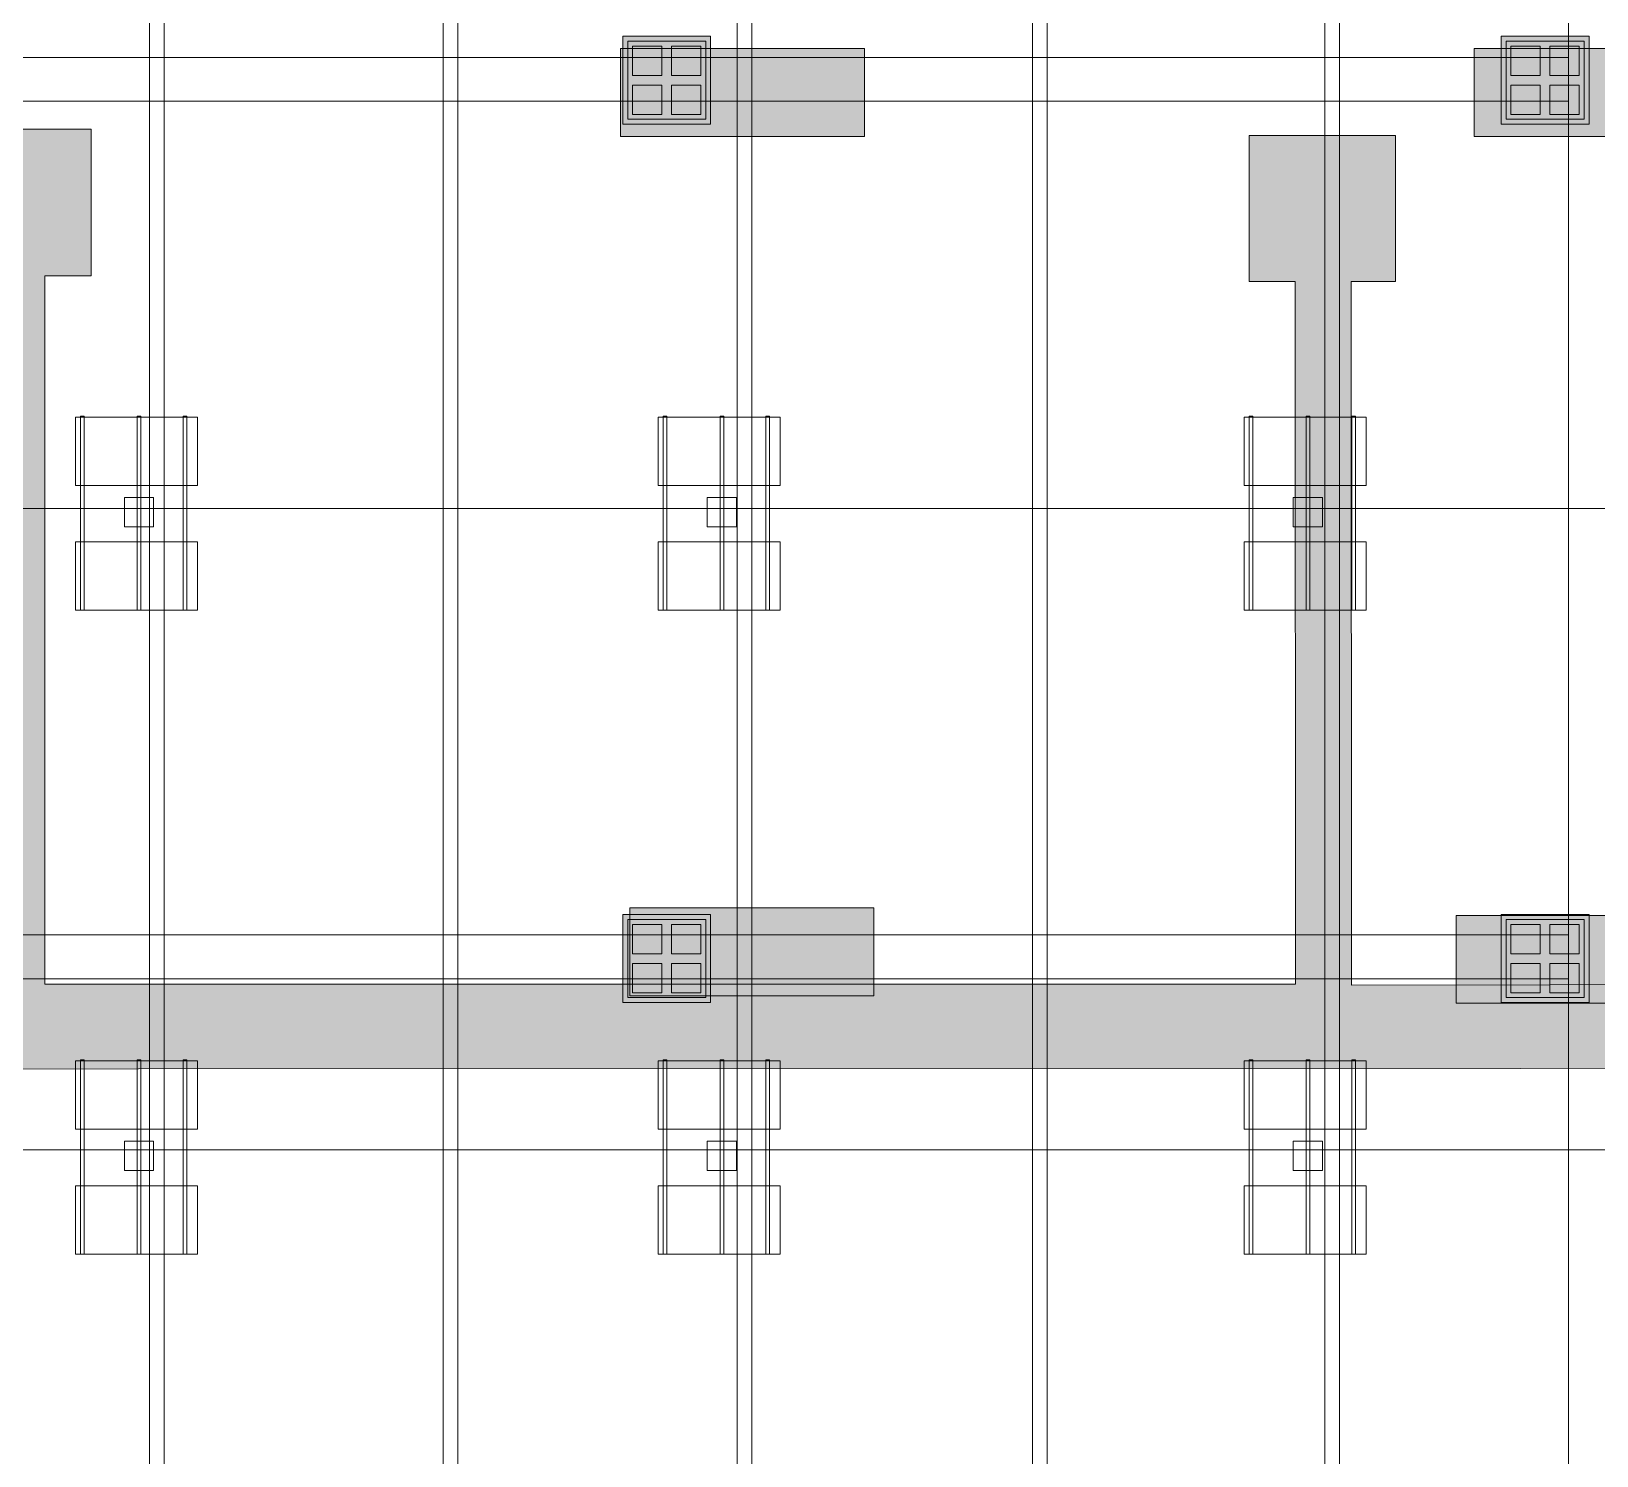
# Model space of a CAD drawing. Header units: inches. Extents: x -10671 to 1761, y -674 to 7170.
# Drawn here: x -7479 to -6837, y 2335 to 2918 of the extents above; entities that cross this region are included whole.
import ezdxf

# ---------------------------------------------------------------- set-up
doc = ezdxf.new("R2010")
doc.units = ezdxf.units.IN
doc.header["$LTSCALE"] = 19.2
doc.header["$MEASUREMENT"] = 0
for name, color, linetype, lineweight, true_color in [('DWG-bldg-utility box', 3, 'Continuous', 18, 0x00ff00), ('Venue-Ceiling-HVAC', 7, 'Continuous', 5, 0xbbbbbb), ('Venue-NO HANG ZONE', 7, 'Continuous', 15, 0xdd0000), ('Venue-Rigging Steel-High', 7, 'Continuous', 5, 0x800000), ('Venue-Rigging Steel-Low', 7, 'Continuous', 5, 0x0000dd)]:
    doc.layers.add(name, color=color, linetype=linetype, lineweight=lineweight, true_color=true_color)
for name, color, linetype, lineweight in [('Venue-Ceiling-Lights', 7, 'Continuous', 5), ('Venue-Ceiling-Lights Circuits', 7, 'Continuous', 5), ('Venue-Floor Pockets', 7, 'Continuous', 5)]:
    doc.layers.add(name, color=color, linetype=linetype, lineweight=lineweight)

# ---------------------------------------------------------------- blocks, each defined once
blk = doc.blocks.new('FLOORBOX')
at = {"layer": 'Venue-Floor Pockets', "linetype": 'Continuous', "lineweight": 0, "true_color": 0xaaaaaa}
blk.add_hatch(color=253, dxfattribs=at).paths.add_polyline_path([(-18, 18), (18, 18), (18, -18), (-18, -18)])
at = {"layer": 'Venue-Floor Pockets', "linetype": 'Continuous', "lineweight": 0, "true_color": 0xbbbbbb}
blk.add_hatch(color=9, dxfattribs=at).paths.add_polyline_path([(-16, 16), (16, 16), (16, -16), (-16, -16)])
at = {"layer": 'Venue-Floor Pockets', "linetype": 'Continuous', "lineweight": 0, "true_color": 0xdddddd}
for points in [[(-14, 14), (-2, 14), (-2, 2), (-14, 2)], [(2, 14), (14, 14), (14, 2), (2, 2)], [(-14, -2), (-2, -2), (-2, -14), (-14, -14)], [(2, -2), (14, -2), (14, -14), (2, -14)]]:
    blk.add_hatch(color=254, dxfattribs=at).paths.add_polyline_path(points)
at = {"layer": 'Venue-Floor Pockets', "color": 7, "linetype": 'Continuous', "lineweight": 5, "flags": 128}
for points in [[(-18, 18), (18, 18), (18, -18), (-18, -18)], [(-16, 16), (16, 16), (16, -16), (-16, -16)], [(-14, 14), (-2, 14), (-2, 2), (-14, 2)], [(2, 14), (14, 14), (14, 2), (2, 2)], [(-14, -2), (-2, -2), (-2, -14), (-14, -14)], [(2, -2), (14, -2), (14, -14), (2, -14)]]:
    blk.add_lwpolyline(points, close=True, dxfattribs=at)
blk = doc.blocks.new('Group-774-1')
at = {"layer": 'Venue-Ceiling-Lights', "color": 7, "linetype": 'Continuous', "lineweight": 5}
for points in [[(-7460.57, 2681.06, 355.98), (-7460.57, 2681.06, 359.98), (-7460.57, 2709.06, 359.98), (-7460.57, 2709.06, 355.98)], [(-7460.57, 2709.06, 355.98), (-7460.57, 2709.06, 359.98), (-7410.57, 2709.06, 359.98), (-7410.57, 2709.06, 355.98)], [(-7410.57, 2709.06, 359.98), (-7460.57, 2709.06, 359.98), (-7460.57, 2681.06, 359.98), (-7410.57, 2681.06, 359.98)], [(-7410.57, 2681.06, 355.98), (-7460.57, 2681.06, 355.98), (-7460.57, 2709.06, 355.98), (-7410.57, 2709.06, 355.98)], [(-7410.57, 2709.06, 355.98), (-7410.57, 2709.06, 359.98), (-7410.57, 2681.06, 359.98), (-7410.57, 2681.06, 355.98)], [(-7410.57, 2681.06, 355.98), (-7410.57, 2681.06, 359.98), (-7460.57, 2681.06, 359.98), (-7460.57, 2681.06, 355.98)]]:
    blk.add_3dface(points, dxfattribs=at)
blk = doc.blocks.new('Group-775-1')
at = {"layer": 'Venue-Ceiling-Lights', "color": 7, "linetype": 'Continuous', "lineweight": 5}
for points in [[(-7416.42, 2681.06, 360.05), (-7416.42, 2681.06, 361.05), (-7416.42, 2760.64, 361.05), (-7416.42, 2760.64, 360.05)], [(-7416.42, 2760.64, 360.05), (-7416.42, 2760.64, 361.05), (-7414.92, 2760.64, 361.05), (-7414.92, 2760.64, 360.05)], [(-7414.92, 2760.64, 361.05), (-7416.42, 2760.64, 361.05), (-7416.42, 2681.06, 361.05), (-7414.92, 2681.06, 361.05)], [(-7414.92, 2681.06, 360.05), (-7416.42, 2681.06, 360.05), (-7416.42, 2760.64, 360.05), (-7414.92, 2760.64, 360.05)], [(-7414.92, 2760.64, 360.05), (-7414.92, 2760.64, 361.05), (-7414.92, 2681.06, 361.05), (-7414.92, 2681.06, 360.05)], [(-7414.92, 2681.06, 360.05), (-7414.92, 2681.06, 361.05), (-7416.42, 2681.06, 361.05), (-7416.42, 2681.06, 360.05)]]:
    blk.add_3dface(points, dxfattribs=at)
blk = doc.blocks.new('Group-776-1')
at = {"layer": 'Venue-Ceiling-Lights', "color": 7, "linetype": 'Continuous', "lineweight": 5}
for points in [[(-7435.24, 2681.06, 360.05), (-7435.24, 2681.06, 361.05), (-7435.24, 2760.64, 361.05), (-7435.24, 2760.64, 360.05)], [(-7435.24, 2760.64, 360.05), (-7435.24, 2760.64, 361.05), (-7433.74, 2760.64, 361.05), (-7433.74, 2760.64, 360.05)], [(-7433.74, 2760.64, 361.05), (-7435.24, 2760.64, 361.05), (-7435.24, 2681.06, 361.05), (-7433.74, 2681.06, 361.05)], [(-7433.74, 2681.06, 360.05), (-7435.24, 2681.06, 360.05), (-7435.24, 2760.64, 360.05), (-7433.74, 2760.64, 360.05)], [(-7433.74, 2760.64, 360.05), (-7433.74, 2760.64, 361.05), (-7433.74, 2681.06, 361.05), (-7433.74, 2681.06, 360.05)], [(-7433.74, 2681.06, 360.05), (-7433.74, 2681.06, 361.05), (-7435.24, 2681.06, 361.05), (-7435.24, 2681.06, 360.05)]]:
    blk.add_3dface(points, dxfattribs=at)
blk = doc.blocks.new('Group-777-1')
at = {"layer": 'Venue-Ceiling-Lights', "color": 7, "linetype": 'Continuous', "lineweight": 5}
for points in [[(-7458.52, 2681.06, 360.05), (-7458.52, 2681.06, 361.05), (-7458.52, 2760.64, 361.05), (-7458.52, 2760.64, 360.05)], [(-7458.52, 2760.64, 360.05), (-7458.52, 2760.64, 361.05), (-7457.02, 2760.64, 361.05), (-7457.02, 2760.64, 360.05)], [(-7457.02, 2760.64, 361.05), (-7458.52, 2760.64, 361.05), (-7458.52, 2681.06, 361.05), (-7457.02, 2681.06, 361.05)], [(-7457.02, 2681.06, 360.05), (-7458.52, 2681.06, 360.05), (-7458.52, 2760.64, 360.05), (-7457.02, 2760.64, 360.05)], [(-7457.02, 2760.64, 360.05), (-7457.02, 2760.64, 361.05), (-7457.02, 2681.06, 361.05), (-7457.02, 2681.06, 360.05)], [(-7457.02, 2681.06, 360.05), (-7457.02, 2681.06, 361.05), (-7458.52, 2681.06, 361.05), (-7458.52, 2681.06, 360.05)]]:
    blk.add_3dface(points, dxfattribs=at)
blk = doc.blocks.new('Group-778-1')
at = {"layer": 'Venue-Ceiling-Lights', "color": 7, "linetype": 'Continuous', "lineweight": 5}
for points in [[(-7460.57, 2732.21, 355.98), (-7460.57, 2732.21, 359.98), (-7460.57, 2760.21, 359.98), (-7460.57, 2760.21, 355.98)], [(-7460.57, 2760.21, 355.98), (-7460.57, 2760.21, 359.98), (-7410.57, 2760.21, 359.98), (-7410.57, 2760.21, 355.98)], [(-7410.57, 2760.21, 359.98), (-7460.57, 2760.21, 359.98), (-7460.57, 2732.21, 359.98), (-7410.57, 2732.21, 359.98)], [(-7410.57, 2732.21, 355.98), (-7460.57, 2732.21, 355.98), (-7460.57, 2760.21, 355.98), (-7410.57, 2760.21, 355.98)], [(-7410.57, 2760.21, 355.98), (-7410.57, 2760.21, 359.98), (-7410.57, 2732.21, 359.98), (-7410.57, 2732.21, 355.98)], [(-7410.57, 2732.21, 355.98), (-7410.57, 2732.21, 359.98), (-7460.57, 2732.21, 359.98), (-7460.57, 2732.21, 355.98)]]:
    blk.add_3dface(points, dxfattribs=at)
blk = doc.blocks.new('Group-779-1')
at = {"layer": 'Venue-Ceiling-Lights', "color": 7, "linetype": 'Continuous', "lineweight": 5}
for points in [[(-7440.53, 2727.29, 350), (-7440.53, 2727.29, 356), (-7428.53, 2727.29, 356), (-7428.53, 2727.29, 350)], [(-7440.53, 2715.29, 350), (-7440.53, 2715.29, 356), (-7440.53, 2727.29, 356), (-7440.53, 2727.29, 350)], [(-7428.53, 2727.29, 356), (-7440.53, 2727.29, 356), (-7440.53, 2715.29, 356), (-7428.53, 2715.29, 356)], [(-7428.53, 2715.29, 350), (-7440.53, 2715.29, 350), (-7440.53, 2727.29, 350), (-7428.53, 2727.29, 350)], [(-7428.53, 2727.29, 350), (-7428.53, 2727.29, 356), (-7428.53, 2715.29, 356), (-7428.53, 2715.29, 350)], [(-7428.53, 2715.29, 350), (-7428.53, 2715.29, 356), (-7440.53, 2715.29, 356), (-7440.53, 2715.29, 350)]]:
    blk.add_3dface(points, dxfattribs=at)
blk = doc.blocks.new('Group-780-1')
at = {"layer": 'Venue-Ceiling-Lights', "color": 7}
for name in ['Group-778-1', 'Group-777-1', 'Group-776-1', 'Group-775-1', 'Group-774-1']:
    blk.add_blockref(name, (0, 0), dxfattribs=at)
at = {"layer": 'Venue-Ceiling-Lights', "color": 1, "true_color": 0xff0000}
blk.add_blockref('Group-779-1', (0, 0), dxfattribs=at)
blk = doc.blocks.new('Group-781-1')
at = {"layer": 'Venue-Ceiling-Lights', "color": 7, "linetype": 'Continuous', "lineweight": 5}
for points in [[(-7460.57, 2417.19, 355.98), (-7460.57, 2417.19, 359.98), (-7460.57, 2445.19, 359.98), (-7460.57, 2445.19, 355.98)], [(-7460.57, 2445.19, 355.98), (-7460.57, 2445.19, 359.98), (-7410.57, 2445.19, 359.98), (-7410.57, 2445.19, 355.98)], [(-7410.57, 2445.19, 359.98), (-7460.57, 2445.19, 359.98), (-7460.57, 2417.19, 359.98), (-7410.57, 2417.19, 359.98)], [(-7410.57, 2417.19, 355.98), (-7460.57, 2417.19, 355.98), (-7460.57, 2445.19, 355.98), (-7410.57, 2445.19, 355.98)], [(-7410.57, 2445.19, 355.98), (-7410.57, 2445.19, 359.98), (-7410.57, 2417.19, 359.98), (-7410.57, 2417.19, 355.98)], [(-7410.57, 2417.19, 355.98), (-7410.57, 2417.19, 359.98), (-7460.57, 2417.19, 359.98), (-7460.57, 2417.19, 355.98)]]:
    blk.add_3dface(points, dxfattribs=at)
blk = doc.blocks.new('Group-782-1')
at = {"layer": 'Venue-Ceiling-Lights', "color": 7, "linetype": 'Continuous', "lineweight": 5}
for points in [[(-7416.42, 2417.19, 360.05), (-7416.42, 2417.19, 361.05), (-7416.42, 2496.78, 361.05), (-7416.42, 2496.78, 360.05)], [(-7416.42, 2496.78, 360.05), (-7416.42, 2496.78, 361.05), (-7414.92, 2496.78, 361.05), (-7414.92, 2496.78, 360.05)], [(-7414.92, 2496.78, 361.05), (-7416.42, 2496.78, 361.05), (-7416.42, 2417.19, 361.05), (-7414.92, 2417.19, 361.05)], [(-7414.92, 2417.19, 360.05), (-7416.42, 2417.19, 360.05), (-7416.42, 2496.78, 360.05), (-7414.92, 2496.78, 360.05)], [(-7414.92, 2496.78, 360.05), (-7414.92, 2496.78, 361.05), (-7414.92, 2417.19, 361.05), (-7414.92, 2417.19, 360.05)], [(-7414.92, 2417.19, 360.05), (-7414.92, 2417.19, 361.05), (-7416.42, 2417.19, 361.05), (-7416.42, 2417.19, 360.05)]]:
    blk.add_3dface(points, dxfattribs=at)
blk = doc.blocks.new('Group-783-1')
at = {"layer": 'Venue-Ceiling-Lights', "color": 7, "linetype": 'Continuous', "lineweight": 5}
for points in [[(-7435.24, 2417.19, 360.05), (-7435.24, 2417.19, 361.05), (-7435.24, 2496.78, 361.05), (-7435.24, 2496.78, 360.05)], [(-7435.24, 2496.78, 360.05), (-7435.24, 2496.78, 361.05), (-7433.74, 2496.78, 361.05), (-7433.74, 2496.78, 360.05)], [(-7433.74, 2496.78, 361.05), (-7435.24, 2496.78, 361.05), (-7435.24, 2417.19, 361.05), (-7433.74, 2417.19, 361.05)], [(-7433.74, 2417.19, 360.05), (-7435.24, 2417.19, 360.05), (-7435.24, 2496.78, 360.05), (-7433.74, 2496.78, 360.05)], [(-7433.74, 2496.78, 360.05), (-7433.74, 2496.78, 361.05), (-7433.74, 2417.19, 361.05), (-7433.74, 2417.19, 360.05)], [(-7433.74, 2417.19, 360.05), (-7433.74, 2417.19, 361.05), (-7435.24, 2417.19, 361.05), (-7435.24, 2417.19, 360.05)]]:
    blk.add_3dface(points, dxfattribs=at)
blk = doc.blocks.new('Group-784-1')
at = {"layer": 'Venue-Ceiling-Lights', "color": 7, "linetype": 'Continuous', "lineweight": 5}
for points in [[(-7458.52, 2417.19, 360.05), (-7458.52, 2417.19, 361.05), (-7458.52, 2496.78, 361.05), (-7458.52, 2496.78, 360.05)], [(-7458.52, 2496.78, 360.05), (-7458.52, 2496.78, 361.05), (-7457.02, 2496.78, 361.05), (-7457.02, 2496.78, 360.05)], [(-7457.02, 2496.78, 361.05), (-7458.52, 2496.78, 361.05), (-7458.52, 2417.19, 361.05), (-7457.02, 2417.19, 361.05)], [(-7457.02, 2417.19, 360.05), (-7458.52, 2417.19, 360.05), (-7458.52, 2496.78, 360.05), (-7457.02, 2496.78, 360.05)], [(-7457.02, 2496.78, 360.05), (-7457.02, 2496.78, 361.05), (-7457.02, 2417.19, 361.05), (-7457.02, 2417.19, 360.05)], [(-7457.02, 2417.19, 360.05), (-7457.02, 2417.19, 361.05), (-7458.52, 2417.19, 361.05), (-7458.52, 2417.19, 360.05)]]:
    blk.add_3dface(points, dxfattribs=at)
blk = doc.blocks.new('Group-785-1')
at = {"layer": 'Venue-Ceiling-Lights', "color": 7, "linetype": 'Continuous', "lineweight": 5}
for points in [[(-7460.57, 2468.34, 355.98), (-7460.57, 2468.34, 359.98), (-7460.57, 2496.34, 359.98), (-7460.57, 2496.34, 355.98)], [(-7460.57, 2496.34, 355.98), (-7460.57, 2496.34, 359.98), (-7410.57, 2496.34, 359.98), (-7410.57, 2496.34, 355.98)], [(-7410.57, 2496.34, 359.98), (-7460.57, 2496.34, 359.98), (-7460.57, 2468.34, 359.98), (-7410.57, 2468.34, 359.98)], [(-7410.57, 2468.34, 355.98), (-7460.57, 2468.34, 355.98), (-7460.57, 2496.34, 355.98), (-7410.57, 2496.34, 355.98)], [(-7410.57, 2496.34, 355.98), (-7410.57, 2496.34, 359.98), (-7410.57, 2468.34, 359.98), (-7410.57, 2468.34, 355.98)], [(-7410.57, 2468.34, 355.98), (-7410.57, 2468.34, 359.98), (-7460.57, 2468.34, 359.98), (-7460.57, 2468.34, 355.98)]]:
    blk.add_3dface(points, dxfattribs=at)
blk = doc.blocks.new('Group-786-1')
at = {"layer": 'Venue-Ceiling-Lights', "color": 7, "linetype": 'Continuous', "lineweight": 5}
for points in [[(-7440.53, 2463.42, 350), (-7440.53, 2463.42, 356), (-7428.53, 2463.42, 356), (-7428.53, 2463.42, 350)], [(-7440.53, 2451.42, 350), (-7440.53, 2451.42, 356), (-7440.53, 2463.42, 356), (-7440.53, 2463.42, 350)], [(-7428.53, 2463.42, 356), (-7440.53, 2463.42, 356), (-7440.53, 2451.42, 356), (-7428.53, 2451.42, 356)], [(-7428.53, 2451.42, 350), (-7440.53, 2451.42, 350), (-7440.53, 2463.42, 350), (-7428.53, 2463.42, 350)], [(-7428.53, 2463.42, 350), (-7428.53, 2463.42, 356), (-7428.53, 2451.42, 356), (-7428.53, 2451.42, 350)], [(-7428.53, 2451.42, 350), (-7428.53, 2451.42, 356), (-7440.53, 2451.42, 356), (-7440.53, 2451.42, 350)]]:
    blk.add_3dface(points, dxfattribs=at)
blk = doc.blocks.new('Group-787-1')
at = {"layer": 'Venue-Ceiling-Lights', "color": 7}
for name in ['Group-785-1', 'Group-784-1', 'Group-783-1', 'Group-782-1', 'Group-781-1']:
    blk.add_blockref(name, (0, 0), dxfattribs=at)
at = {"layer": 'Venue-Ceiling-Lights', "color": 1, "true_color": 0xff0000}
blk.add_blockref('Group-786-1', (0, 0), dxfattribs=at)
blk = doc.blocks.new('Group-872-1')
at = {"layer": 'Venue-Ceiling-Lights', "color": 7, "linetype": 'Continuous', "lineweight": 5}
for points in [[(-7221.73, 2681.06, 355.98), (-7221.73, 2681.06, 359.98), (-7221.73, 2709.06, 359.98), (-7221.73, 2709.06, 355.98)], [(-7221.73, 2709.06, 355.98), (-7221.73, 2709.06, 359.98), (-7171.73, 2709.06, 359.98), (-7171.73, 2709.06, 355.98)], [(-7171.73, 2709.06, 359.98), (-7221.73, 2709.06, 359.98), (-7221.73, 2681.06, 359.98), (-7171.73, 2681.06, 359.98)], [(-7171.73, 2681.06, 355.98), (-7221.73, 2681.06, 355.98), (-7221.73, 2709.06, 355.98), (-7171.73, 2709.06, 355.98)], [(-7171.73, 2709.06, 355.98), (-7171.73, 2709.06, 359.98), (-7171.73, 2681.06, 359.98), (-7171.73, 2681.06, 355.98)], [(-7171.73, 2681.06, 355.98), (-7171.73, 2681.06, 359.98), (-7221.73, 2681.06, 359.98), (-7221.73, 2681.06, 355.98)]]:
    blk.add_3dface(points, dxfattribs=at)
blk = doc.blocks.new('Group-873-1')
at = {"layer": 'Venue-Ceiling-Lights', "color": 7, "linetype": 'Continuous', "lineweight": 5}
for points in [[(-7177.58, 2681.06, 360.05), (-7177.58, 2681.06, 361.05), (-7177.58, 2760.64, 361.05), (-7177.58, 2760.64, 360.05)], [(-7177.58, 2760.64, 360.05), (-7177.58, 2760.64, 361.05), (-7176.08, 2760.64, 361.05), (-7176.08, 2760.64, 360.05)], [(-7176.08, 2760.64, 361.05), (-7177.58, 2760.64, 361.05), (-7177.58, 2681.06, 361.05), (-7176.08, 2681.06, 361.05)], [(-7176.08, 2681.06, 360.05), (-7177.58, 2681.06, 360.05), (-7177.58, 2760.64, 360.05), (-7176.08, 2760.64, 360.05)], [(-7176.08, 2760.64, 360.05), (-7176.08, 2760.64, 361.05), (-7176.08, 2681.06, 361.05), (-7176.08, 2681.06, 360.05)], [(-7176.08, 2681.06, 360.05), (-7176.08, 2681.06, 361.05), (-7177.58, 2681.06, 361.05), (-7177.58, 2681.06, 360.05)]]:
    blk.add_3dface(points, dxfattribs=at)
blk = doc.blocks.new('Group-874-1')
at = {"layer": 'Venue-Ceiling-Lights', "color": 7, "linetype": 'Continuous', "lineweight": 5}
for points in [[(-7196.4, 2681.06, 360.05), (-7196.4, 2681.06, 361.05), (-7196.4, 2760.64, 361.05), (-7196.4, 2760.64, 360.05)], [(-7196.4, 2760.64, 360.05), (-7196.4, 2760.64, 361.05), (-7194.9, 2760.64, 361.05), (-7194.9, 2760.64, 360.05)], [(-7194.9, 2760.64, 361.05), (-7196.4, 2760.64, 361.05), (-7196.4, 2681.06, 361.05), (-7194.9, 2681.06, 361.05)], [(-7194.9, 2681.06, 360.05), (-7196.4, 2681.06, 360.05), (-7196.4, 2760.64, 360.05), (-7194.9, 2760.64, 360.05)], [(-7194.9, 2760.64, 360.05), (-7194.9, 2760.64, 361.05), (-7194.9, 2681.06, 361.05), (-7194.9, 2681.06, 360.05)], [(-7194.9, 2681.06, 360.05), (-7194.9, 2681.06, 361.05), (-7196.4, 2681.06, 361.05), (-7196.4, 2681.06, 360.05)]]:
    blk.add_3dface(points, dxfattribs=at)
blk = doc.blocks.new('Group-875-1')
at = {"layer": 'Venue-Ceiling-Lights', "color": 7, "linetype": 'Continuous', "lineweight": 5}
for points in [[(-7219.68, 2681.06, 360.05), (-7219.68, 2681.06, 361.05), (-7219.68, 2760.64, 361.05), (-7219.68, 2760.64, 360.05)], [(-7219.68, 2760.64, 360.05), (-7219.68, 2760.64, 361.05), (-7218.18, 2760.64, 361.05), (-7218.18, 2760.64, 360.05)], [(-7218.18, 2760.64, 361.05), (-7219.68, 2760.64, 361.05), (-7219.68, 2681.06, 361.05), (-7218.18, 2681.06, 361.05)], [(-7218.18, 2681.06, 360.05), (-7219.68, 2681.06, 360.05), (-7219.68, 2760.64, 360.05), (-7218.18, 2760.64, 360.05)], [(-7218.18, 2760.64, 360.05), (-7218.18, 2760.64, 361.05), (-7218.18, 2681.06, 361.05), (-7218.18, 2681.06, 360.05)], [(-7218.18, 2681.06, 360.05), (-7218.18, 2681.06, 361.05), (-7219.68, 2681.06, 361.05), (-7219.68, 2681.06, 360.05)]]:
    blk.add_3dface(points, dxfattribs=at)
blk = doc.blocks.new('Group-876-1')
at = {"layer": 'Venue-Ceiling-Lights', "color": 7, "linetype": 'Continuous', "lineweight": 5}
for points in [[(-7221.73, 2732.21, 355.98), (-7221.73, 2732.21, 359.98), (-7221.73, 2760.21, 359.98), (-7221.73, 2760.21, 355.98)], [(-7221.73, 2760.21, 355.98), (-7221.73, 2760.21, 359.98), (-7171.73, 2760.21, 359.98), (-7171.73, 2760.21, 355.98)], [(-7171.73, 2760.21, 359.98), (-7221.73, 2760.21, 359.98), (-7221.73, 2732.21, 359.98), (-7171.73, 2732.21, 359.98)], [(-7171.73, 2732.21, 355.98), (-7221.73, 2732.21, 355.98), (-7221.73, 2760.21, 355.98), (-7171.73, 2760.21, 355.98)], [(-7171.73, 2760.21, 355.98), (-7171.73, 2760.21, 359.98), (-7171.73, 2732.21, 359.98), (-7171.73, 2732.21, 355.98)], [(-7171.73, 2732.21, 355.98), (-7171.73, 2732.21, 359.98), (-7221.73, 2732.21, 359.98), (-7221.73, 2732.21, 355.98)]]:
    blk.add_3dface(points, dxfattribs=at)
blk = doc.blocks.new('Group-877-1')
at = {"layer": 'Venue-Ceiling-Lights', "color": 7, "linetype": 'Continuous', "lineweight": 5}
for points in [[(-7201.69, 2727.29, 350), (-7201.69, 2727.29, 356), (-7189.69, 2727.29, 356), (-7189.69, 2727.29, 350)], [(-7201.69, 2715.29, 350), (-7201.69, 2715.29, 356), (-7201.69, 2727.29, 356), (-7201.69, 2727.29, 350)], [(-7189.69, 2727.29, 356), (-7201.69, 2727.29, 356), (-7201.69, 2715.29, 356), (-7189.69, 2715.29, 356)], [(-7189.69, 2715.29, 350), (-7201.69, 2715.29, 350), (-7201.69, 2727.29, 350), (-7189.69, 2727.29, 350)], [(-7189.69, 2727.29, 350), (-7189.69, 2727.29, 356), (-7189.69, 2715.29, 356), (-7189.69, 2715.29, 350)], [(-7189.69, 2715.29, 350), (-7189.69, 2715.29, 356), (-7201.69, 2715.29, 356), (-7201.69, 2715.29, 350)]]:
    blk.add_3dface(points, dxfattribs=at)
blk = doc.blocks.new('Group-878-1')
at = {"layer": 'Venue-Ceiling-Lights', "color": 7}
for name in ['Group-876-1', 'Group-875-1', 'Group-874-1', 'Group-873-1', 'Group-872-1']:
    blk.add_blockref(name, (0, 0), dxfattribs=at)
at = {"layer": 'Venue-Ceiling-Lights', "color": 1, "true_color": 0xff0000}
blk.add_blockref('Group-877-1', (0, 0), dxfattribs=at)
blk = doc.blocks.new('Group-879-1')
at = {"layer": 'Venue-Ceiling-Lights', "color": 7, "linetype": 'Continuous', "lineweight": 5}
for points in [[(-7221.73, 2417.19, 355.98), (-7221.73, 2417.19, 359.98), (-7221.73, 2445.19, 359.98), (-7221.73, 2445.19, 355.98)], [(-7221.73, 2445.19, 355.98), (-7221.73, 2445.19, 359.98), (-7171.73, 2445.19, 359.98), (-7171.73, 2445.19, 355.98)], [(-7171.73, 2445.19, 359.98), (-7221.73, 2445.19, 359.98), (-7221.73, 2417.19, 359.98), (-7171.73, 2417.19, 359.98)], [(-7171.73, 2417.19, 355.98), (-7221.73, 2417.19, 355.98), (-7221.73, 2445.19, 355.98), (-7171.73, 2445.19, 355.98)], [(-7171.73, 2445.19, 355.98), (-7171.73, 2445.19, 359.98), (-7171.73, 2417.19, 359.98), (-7171.73, 2417.19, 355.98)], [(-7171.73, 2417.19, 355.98), (-7171.73, 2417.19, 359.98), (-7221.73, 2417.19, 359.98), (-7221.73, 2417.19, 355.98)]]:
    blk.add_3dface(points, dxfattribs=at)
blk = doc.blocks.new('Group-880-1')
at = {"layer": 'Venue-Ceiling-Lights', "color": 7, "linetype": 'Continuous', "lineweight": 5}
for points in [[(-7177.58, 2417.19, 360.05), (-7177.58, 2417.19, 361.05), (-7177.58, 2496.78, 361.05), (-7177.58, 2496.78, 360.05)], [(-7177.58, 2496.78, 360.05), (-7177.58, 2496.78, 361.05), (-7176.08, 2496.78, 361.05), (-7176.08, 2496.78, 360.05)], [(-7176.08, 2496.78, 361.05), (-7177.58, 2496.78, 361.05), (-7177.58, 2417.19, 361.05), (-7176.08, 2417.19, 361.05)], [(-7176.08, 2417.19, 360.05), (-7177.58, 2417.19, 360.05), (-7177.58, 2496.78, 360.05), (-7176.08, 2496.78, 360.05)], [(-7176.08, 2496.78, 360.05), (-7176.08, 2496.78, 361.05), (-7176.08, 2417.19, 361.05), (-7176.08, 2417.19, 360.05)], [(-7176.08, 2417.19, 360.05), (-7176.08, 2417.19, 361.05), (-7177.58, 2417.19, 361.05), (-7177.58, 2417.19, 360.05)]]:
    blk.add_3dface(points, dxfattribs=at)
blk = doc.blocks.new('Group-881-1')
at = {"layer": 'Venue-Ceiling-Lights', "color": 7, "linetype": 'Continuous', "lineweight": 5}
for points in [[(-7196.4, 2417.19, 360.05), (-7196.4, 2417.19, 361.05), (-7196.4, 2496.78, 361.05), (-7196.4, 2496.78, 360.05)], [(-7196.4, 2496.78, 360.05), (-7196.4, 2496.78, 361.05), (-7194.9, 2496.78, 361.05), (-7194.9, 2496.78, 360.05)], [(-7194.9, 2496.78, 361.05), (-7196.4, 2496.78, 361.05), (-7196.4, 2417.19, 361.05), (-7194.9, 2417.19, 361.05)], [(-7194.9, 2417.19, 360.05), (-7196.4, 2417.19, 360.05), (-7196.4, 2496.78, 360.05), (-7194.9, 2496.78, 360.05)], [(-7194.9, 2496.78, 360.05), (-7194.9, 2496.78, 361.05), (-7194.9, 2417.19, 361.05), (-7194.9, 2417.19, 360.05)], [(-7194.9, 2417.19, 360.05), (-7194.9, 2417.19, 361.05), (-7196.4, 2417.19, 361.05), (-7196.4, 2417.19, 360.05)]]:
    blk.add_3dface(points, dxfattribs=at)
blk = doc.blocks.new('Group-882-1')
at = {"layer": 'Venue-Ceiling-Lights', "color": 7, "linetype": 'Continuous', "lineweight": 5}
for points in [[(-7219.68, 2417.19, 360.05), (-7219.68, 2417.19, 361.05), (-7219.68, 2496.78, 361.05), (-7219.68, 2496.78, 360.05)], [(-7219.68, 2496.78, 360.05), (-7219.68, 2496.78, 361.05), (-7218.18, 2496.78, 361.05), (-7218.18, 2496.78, 360.05)], [(-7218.18, 2496.78, 361.05), (-7219.68, 2496.78, 361.05), (-7219.68, 2417.19, 361.05), (-7218.18, 2417.19, 361.05)], [(-7218.18, 2417.19, 360.05), (-7219.68, 2417.19, 360.05), (-7219.68, 2496.78, 360.05), (-7218.18, 2496.78, 360.05)], [(-7218.18, 2496.78, 360.05), (-7218.18, 2496.78, 361.05), (-7218.18, 2417.19, 361.05), (-7218.18, 2417.19, 360.05)], [(-7218.18, 2417.19, 360.05), (-7218.18, 2417.19, 361.05), (-7219.68, 2417.19, 361.05), (-7219.68, 2417.19, 360.05)]]:
    blk.add_3dface(points, dxfattribs=at)
blk = doc.blocks.new('Group-883-1')
at = {"layer": 'Venue-Ceiling-Lights', "color": 7, "linetype": 'Continuous', "lineweight": 5}
for points in [[(-7221.73, 2468.34, 355.98), (-7221.73, 2468.34, 359.98), (-7221.73, 2496.34, 359.98), (-7221.73, 2496.34, 355.98)], [(-7221.73, 2496.34, 355.98), (-7221.73, 2496.34, 359.98), (-7171.73, 2496.34, 359.98), (-7171.73, 2496.34, 355.98)], [(-7171.73, 2496.34, 359.98), (-7221.73, 2496.34, 359.98), (-7221.73, 2468.34, 359.98), (-7171.73, 2468.34, 359.98)], [(-7171.73, 2468.34, 355.98), (-7221.73, 2468.34, 355.98), (-7221.73, 2496.34, 355.98), (-7171.73, 2496.34, 355.98)], [(-7171.73, 2496.34, 355.98), (-7171.73, 2496.34, 359.98), (-7171.73, 2468.34, 359.98), (-7171.73, 2468.34, 355.98)], [(-7171.73, 2468.34, 355.98), (-7171.73, 2468.34, 359.98), (-7221.73, 2468.34, 359.98), (-7221.73, 2468.34, 355.98)]]:
    blk.add_3dface(points, dxfattribs=at)
blk = doc.blocks.new('Group-884-1')
at = {"layer": 'Venue-Ceiling-Lights', "color": 7, "linetype": 'Continuous', "lineweight": 5}
for points in [[(-7201.69, 2463.42, 350), (-7201.69, 2463.42, 356), (-7189.69, 2463.42, 356), (-7189.69, 2463.42, 350)], [(-7201.69, 2451.42, 350), (-7201.69, 2451.42, 356), (-7201.69, 2463.42, 356), (-7201.69, 2463.42, 350)], [(-7189.69, 2463.42, 356), (-7201.69, 2463.42, 356), (-7201.69, 2451.42, 356), (-7189.69, 2451.42, 356)], [(-7189.69, 2451.42, 350), (-7201.69, 2451.42, 350), (-7201.69, 2463.42, 350), (-7189.69, 2463.42, 350)], [(-7189.69, 2463.42, 350), (-7189.69, 2463.42, 356), (-7189.69, 2451.42, 356), (-7189.69, 2451.42, 350)], [(-7189.69, 2451.42, 350), (-7189.69, 2451.42, 356), (-7201.69, 2451.42, 356), (-7201.69, 2451.42, 350)]]:
    blk.add_3dface(points, dxfattribs=at)
blk = doc.blocks.new('Group-885-1')
at = {"layer": 'Venue-Ceiling-Lights', "color": 7}
for name in ['Group-883-1', 'Group-882-1', 'Group-881-1', 'Group-880-1', 'Group-879-1']:
    blk.add_blockref(name, (0, 0), dxfattribs=at)
at = {"layer": 'Venue-Ceiling-Lights', "color": 1, "true_color": 0xff0000}
blk.add_blockref('Group-884-1', (0, 0), dxfattribs=at)
blk = doc.blocks.new('Group-970-1')
at = {"layer": 'Venue-Ceiling-Lights', "color": 7, "linetype": 'Continuous', "lineweight": 5}
for points in [[(-6981.57, 2681.06, 355.98), (-6981.57, 2681.06, 359.98), (-6981.57, 2709.06, 359.98), (-6981.57, 2709.06, 355.98)], [(-6981.57, 2709.06, 355.98), (-6981.57, 2709.06, 359.98), (-6931.57, 2709.06, 359.98), (-6931.57, 2709.06, 355.98)], [(-6931.57, 2709.06, 359.98), (-6981.57, 2709.06, 359.98), (-6981.57, 2681.06, 359.98), (-6931.57, 2681.06, 359.98)], [(-6931.57, 2681.06, 355.98), (-6981.57, 2681.06, 355.98), (-6981.57, 2709.06, 355.98), (-6931.57, 2709.06, 355.98)], [(-6931.57, 2709.06, 355.98), (-6931.57, 2709.06, 359.98), (-6931.57, 2681.06, 359.98), (-6931.57, 2681.06, 355.98)], [(-6931.57, 2681.06, 355.98), (-6931.57, 2681.06, 359.98), (-6981.57, 2681.06, 359.98), (-6981.57, 2681.06, 355.98)]]:
    blk.add_3dface(points, dxfattribs=at)
blk = doc.blocks.new('Group-971-1')
at = {"layer": 'Venue-Ceiling-Lights', "color": 7, "linetype": 'Continuous', "lineweight": 5}
for points in [[(-6937.42, 2681.06, 360.05), (-6937.42, 2681.06, 361.05), (-6937.42, 2760.64, 361.05), (-6937.42, 2760.64, 360.05)], [(-6937.42, 2760.64, 360.05), (-6937.42, 2760.64, 361.05), (-6935.92, 2760.64, 361.05), (-6935.92, 2760.64, 360.05)], [(-6935.92, 2760.64, 361.05), (-6937.42, 2760.64, 361.05), (-6937.42, 2681.06, 361.05), (-6935.92, 2681.06, 361.05)], [(-6935.92, 2681.06, 360.05), (-6937.42, 2681.06, 360.05), (-6937.42, 2760.64, 360.05), (-6935.92, 2760.64, 360.05)], [(-6935.92, 2760.64, 360.05), (-6935.92, 2760.64, 361.05), (-6935.92, 2681.06, 361.05), (-6935.92, 2681.06, 360.05)], [(-6935.92, 2681.06, 360.05), (-6935.92, 2681.06, 361.05), (-6937.42, 2681.06, 361.05), (-6937.42, 2681.06, 360.05)]]:
    blk.add_3dface(points, dxfattribs=at)
blk = doc.blocks.new('Group-972-1')
at = {"layer": 'Venue-Ceiling-Lights', "color": 7, "linetype": 'Continuous', "lineweight": 5}
for points in [[(-6956.24, 2681.06, 360.05), (-6956.24, 2681.06, 361.05), (-6956.24, 2760.64, 361.05), (-6956.24, 2760.64, 360.05)], [(-6956.24, 2760.64, 360.05), (-6956.24, 2760.64, 361.05), (-6954.74, 2760.64, 361.05), (-6954.74, 2760.64, 360.05)], [(-6954.74, 2760.64, 361.05), (-6956.24, 2760.64, 361.05), (-6956.24, 2681.06, 361.05), (-6954.74, 2681.06, 361.05)], [(-6954.74, 2681.06, 360.05), (-6956.24, 2681.06, 360.05), (-6956.24, 2760.64, 360.05), (-6954.74, 2760.64, 360.05)], [(-6954.74, 2760.64, 360.05), (-6954.74, 2760.64, 361.05), (-6954.74, 2681.06, 361.05), (-6954.74, 2681.06, 360.05)], [(-6954.74, 2681.06, 360.05), (-6954.74, 2681.06, 361.05), (-6956.24, 2681.06, 361.05), (-6956.24, 2681.06, 360.05)]]:
    blk.add_3dface(points, dxfattribs=at)
blk = doc.blocks.new('Group-973-1')
at = {"layer": 'Venue-Ceiling-Lights', "color": 7, "linetype": 'Continuous', "lineweight": 5}
for points in [[(-6979.52, 2681.06, 360.05), (-6979.52, 2681.06, 361.05), (-6979.52, 2760.64, 361.05), (-6979.52, 2760.64, 360.05)], [(-6979.52, 2760.64, 360.05), (-6979.52, 2760.64, 361.05), (-6978.02, 2760.64, 361.05), (-6978.02, 2760.64, 360.05)], [(-6978.02, 2760.64, 361.05), (-6979.52, 2760.64, 361.05), (-6979.52, 2681.06, 361.05), (-6978.02, 2681.06, 361.05)], [(-6978.02, 2681.06, 360.05), (-6979.52, 2681.06, 360.05), (-6979.52, 2760.64, 360.05), (-6978.02, 2760.64, 360.05)], [(-6978.02, 2760.64, 360.05), (-6978.02, 2760.64, 361.05), (-6978.02, 2681.06, 361.05), (-6978.02, 2681.06, 360.05)], [(-6978.02, 2681.06, 360.05), (-6978.02, 2681.06, 361.05), (-6979.52, 2681.06, 361.05), (-6979.52, 2681.06, 360.05)]]:
    blk.add_3dface(points, dxfattribs=at)
blk = doc.blocks.new('Group-974-1')
at = {"layer": 'Venue-Ceiling-Lights', "color": 7, "linetype": 'Continuous', "lineweight": 5}
for points in [[(-6981.57, 2732.21, 355.98), (-6981.57, 2732.21, 359.98), (-6981.57, 2760.21, 359.98), (-6981.57, 2760.21, 355.98)], [(-6981.57, 2760.21, 355.98), (-6981.57, 2760.21, 359.98), (-6931.57, 2760.21, 359.98), (-6931.57, 2760.21, 355.98)], [(-6931.57, 2760.21, 359.98), (-6981.57, 2760.21, 359.98), (-6981.57, 2732.21, 359.98), (-6931.57, 2732.21, 359.98)], [(-6931.57, 2732.21, 355.98), (-6981.57, 2732.21, 355.98), (-6981.57, 2760.21, 355.98), (-6931.57, 2760.21, 355.98)], [(-6931.57, 2760.21, 355.98), (-6931.57, 2760.21, 359.98), (-6931.57, 2732.21, 359.98), (-6931.57, 2732.21, 355.98)], [(-6931.57, 2732.21, 355.98), (-6931.57, 2732.21, 359.98), (-6981.57, 2732.21, 359.98), (-6981.57, 2732.21, 355.98)]]:
    blk.add_3dface(points, dxfattribs=at)
blk = doc.blocks.new('Group-975-1')
at = {"layer": 'Venue-Ceiling-Lights', "color": 7, "linetype": 'Continuous', "lineweight": 5}
for points in [[(-6961.53, 2727.29, 350), (-6961.53, 2727.29, 356), (-6949.53, 2727.29, 356), (-6949.53, 2727.29, 350)], [(-6961.53, 2715.29, 350), (-6961.53, 2715.29, 356), (-6961.53, 2727.29, 356), (-6961.53, 2727.29, 350)], [(-6949.53, 2727.29, 356), (-6961.53, 2727.29, 356), (-6961.53, 2715.29, 356), (-6949.53, 2715.29, 356)], [(-6949.53, 2715.29, 350), (-6961.53, 2715.29, 350), (-6961.53, 2727.29, 350), (-6949.53, 2727.29, 350)], [(-6949.53, 2727.29, 350), (-6949.53, 2727.29, 356), (-6949.53, 2715.29, 356), (-6949.53, 2715.29, 350)], [(-6949.53, 2715.29, 350), (-6949.53, 2715.29, 356), (-6961.53, 2715.29, 356), (-6961.53, 2715.29, 350)]]:
    blk.add_3dface(points, dxfattribs=at)
blk = doc.blocks.new('Group-976-1')
at = {"layer": 'Venue-Ceiling-Lights', "color": 7}
for name in ['Group-974-1', 'Group-973-1', 'Group-972-1', 'Group-971-1', 'Group-970-1']:
    blk.add_blockref(name, (0, 0), dxfattribs=at)
at = {"layer": 'Venue-Ceiling-Lights', "color": 1, "true_color": 0xff0000}
blk.add_blockref('Group-975-1', (0, 0), dxfattribs=at)
blk = doc.blocks.new('Group-977-1')
at = {"layer": 'Venue-Ceiling-Lights', "color": 7, "linetype": 'Continuous', "lineweight": 5}
for points in [[(-6981.57, 2417.19, 355.98), (-6981.57, 2417.19, 359.98), (-6981.57, 2445.19, 359.98), (-6981.57, 2445.19, 355.98)], [(-6981.57, 2445.19, 355.98), (-6981.57, 2445.19, 359.98), (-6931.57, 2445.19, 359.98), (-6931.57, 2445.19, 355.98)], [(-6931.57, 2445.19, 359.98), (-6981.57, 2445.19, 359.98), (-6981.57, 2417.19, 359.98), (-6931.57, 2417.19, 359.98)], [(-6931.57, 2417.19, 355.98), (-6981.57, 2417.19, 355.98), (-6981.57, 2445.19, 355.98), (-6931.57, 2445.19, 355.98)], [(-6931.57, 2445.19, 355.98), (-6931.57, 2445.19, 359.98), (-6931.57, 2417.19, 359.98), (-6931.57, 2417.19, 355.98)], [(-6931.57, 2417.19, 355.98), (-6931.57, 2417.19, 359.98), (-6981.57, 2417.19, 359.98), (-6981.57, 2417.19, 355.98)]]:
    blk.add_3dface(points, dxfattribs=at)
blk = doc.blocks.new('Group-978-1')
at = {"layer": 'Venue-Ceiling-Lights', "color": 7, "linetype": 'Continuous', "lineweight": 5}
for points in [[(-6937.42, 2417.19, 360.05), (-6937.42, 2417.19, 361.05), (-6937.42, 2496.78, 361.05), (-6937.42, 2496.78, 360.05)], [(-6937.42, 2496.78, 360.05), (-6937.42, 2496.78, 361.05), (-6935.92, 2496.78, 361.05), (-6935.92, 2496.78, 360.05)], [(-6935.92, 2496.78, 361.05), (-6937.42, 2496.78, 361.05), (-6937.42, 2417.19, 361.05), (-6935.92, 2417.19, 361.05)], [(-6935.92, 2417.19, 360.05), (-6937.42, 2417.19, 360.05), (-6937.42, 2496.78, 360.05), (-6935.92, 2496.78, 360.05)], [(-6935.92, 2496.78, 360.05), (-6935.92, 2496.78, 361.05), (-6935.92, 2417.19, 361.05), (-6935.92, 2417.19, 360.05)], [(-6935.92, 2417.19, 360.05), (-6935.92, 2417.19, 361.05), (-6937.42, 2417.19, 361.05), (-6937.42, 2417.19, 360.05)]]:
    blk.add_3dface(points, dxfattribs=at)
blk = doc.blocks.new('Group-979-1')
at = {"layer": 'Venue-Ceiling-Lights', "color": 7, "linetype": 'Continuous', "lineweight": 5}
for points in [[(-6956.24, 2417.19, 360.05), (-6956.24, 2417.19, 361.05), (-6956.24, 2496.78, 361.05), (-6956.24, 2496.78, 360.05)], [(-6956.24, 2496.78, 360.05), (-6956.24, 2496.78, 361.05), (-6954.74, 2496.78, 361.05), (-6954.74, 2496.78, 360.05)], [(-6954.74, 2496.78, 361.05), (-6956.24, 2496.78, 361.05), (-6956.24, 2417.19, 361.05), (-6954.74, 2417.19, 361.05)], [(-6954.74, 2417.19, 360.05), (-6956.24, 2417.19, 360.05), (-6956.24, 2496.78, 360.05), (-6954.74, 2496.78, 360.05)], [(-6954.74, 2496.78, 360.05), (-6954.74, 2496.78, 361.05), (-6954.74, 2417.19, 361.05), (-6954.74, 2417.19, 360.05)], [(-6954.74, 2417.19, 360.05), (-6954.74, 2417.19, 361.05), (-6956.24, 2417.19, 361.05), (-6956.24, 2417.19, 360.05)]]:
    blk.add_3dface(points, dxfattribs=at)
blk = doc.blocks.new('Group-980-1')
at = {"layer": 'Venue-Ceiling-Lights', "color": 7, "linetype": 'Continuous', "lineweight": 5}
for points in [[(-6979.52, 2417.19, 360.05), (-6979.52, 2417.19, 361.05), (-6979.52, 2496.78, 361.05), (-6979.52, 2496.78, 360.05)], [(-6979.52, 2496.78, 360.05), (-6979.52, 2496.78, 361.05), (-6978.02, 2496.78, 361.05), (-6978.02, 2496.78, 360.05)], [(-6978.02, 2496.78, 361.05), (-6979.52, 2496.78, 361.05), (-6979.52, 2417.19, 361.05), (-6978.02, 2417.19, 361.05)], [(-6978.02, 2417.19, 360.05), (-6979.52, 2417.19, 360.05), (-6979.52, 2496.78, 360.05), (-6978.02, 2496.78, 360.05)], [(-6978.02, 2496.78, 360.05), (-6978.02, 2496.78, 361.05), (-6978.02, 2417.19, 361.05), (-6978.02, 2417.19, 360.05)], [(-6978.02, 2417.19, 360.05), (-6978.02, 2417.19, 361.05), (-6979.52, 2417.19, 361.05), (-6979.52, 2417.19, 360.05)]]:
    blk.add_3dface(points, dxfattribs=at)
blk = doc.blocks.new('Group-981-1')
at = {"layer": 'Venue-Ceiling-Lights', "color": 7, "linetype": 'Continuous', "lineweight": 5}
for points in [[(-6981.57, 2468.34, 355.98), (-6981.57, 2468.34, 359.98), (-6981.57, 2496.34, 359.98), (-6981.57, 2496.34, 355.98)], [(-6981.57, 2496.34, 355.98), (-6981.57, 2496.34, 359.98), (-6931.57, 2496.34, 359.98), (-6931.57, 2496.34, 355.98)], [(-6931.57, 2496.34, 359.98), (-6981.57, 2496.34, 359.98), (-6981.57, 2468.34, 359.98), (-6931.57, 2468.34, 359.98)], [(-6931.57, 2468.34, 355.98), (-6981.57, 2468.34, 355.98), (-6981.57, 2496.34, 355.98), (-6931.57, 2496.34, 355.98)], [(-6931.57, 2496.34, 355.98), (-6931.57, 2496.34, 359.98), (-6931.57, 2468.34, 359.98), (-6931.57, 2468.34, 355.98)], [(-6931.57, 2468.34, 355.98), (-6931.57, 2468.34, 359.98), (-6981.57, 2468.34, 359.98), (-6981.57, 2468.34, 355.98)]]:
    blk.add_3dface(points, dxfattribs=at)
blk = doc.blocks.new('Group-982-1')
at = {"layer": 'Venue-Ceiling-Lights', "color": 7, "linetype": 'Continuous', "lineweight": 5}
for points in [[(-6961.53, 2463.42, 350), (-6961.53, 2463.42, 356), (-6949.53, 2463.42, 356), (-6949.53, 2463.42, 350)], [(-6961.53, 2451.42, 350), (-6961.53, 2451.42, 356), (-6961.53, 2463.42, 356), (-6961.53, 2463.42, 350)], [(-6949.53, 2463.42, 356), (-6961.53, 2463.42, 356), (-6961.53, 2451.42, 356), (-6949.53, 2451.42, 356)], [(-6949.53, 2451.42, 350), (-6961.53, 2451.42, 350), (-6961.53, 2463.42, 350), (-6949.53, 2463.42, 350)], [(-6949.53, 2463.42, 350), (-6949.53, 2463.42, 356), (-6949.53, 2451.42, 356), (-6949.53, 2451.42, 350)], [(-6949.53, 2451.42, 350), (-6949.53, 2451.42, 356), (-6961.53, 2451.42, 356), (-6961.53, 2451.42, 350)]]:
    blk.add_3dface(points, dxfattribs=at)
blk = doc.blocks.new('Group-983-1')
at = {"layer": 'Venue-Ceiling-Lights', "color": 7}
for name in ['Group-981-1', 'Group-980-1', 'Group-979-1', 'Group-978-1', 'Group-977-1']:
    blk.add_blockref(name, (0, 0), dxfattribs=at)
at = {"layer": 'Venue-Ceiling-Lights', "color": 1, "true_color": 0xff0000}
blk.add_blockref('Group-982-1', (0, 0), dxfattribs=at)

msp = doc.modelspace()

# ---------------------------------------------------------------- hatches: boundary and pattern name
at = {"layer": 'Venue-Ceiling-HVAC', "linetype": 'Continuous', "lineweight": 0, "true_color": 0xbbbbbb}
msp.add_hatch(color=9, dxfattribs=at).paths.add_polyline_path([(-9134.25, 2492.74), (-9134.65, 2818.06), (-9151.8, 2818.06), (-9151.8, 2878.03), (-9091.8, 2878.03), (-9091.8, 2818.06), (-9110.24, 2818.06), (-9110.24, 2527.85), (-8600.58, 2527.85), (-8600.58, 2816.95), (-8618.2, 2816.95), (-8618.2, 2876.91), (-8558.16, 2876.91), (-8558.16, 2816.95), (-8577.57, 2816.95), (-8577.57, 2527.84), (-8049.01, 2527.84), (-8049.01, 2817.62), (-8066.82, 2817.62), (-8066.82, 2877.85), (-8006.88, 2877.81), (-8006.88, 2817.82), (-8026.02, 2817.82), (-8026.02, 2527.83), (-7496.12, 2527.83), (-7496.12, 2818.08), (-7514.13, 2818.08), (-7514.13, 2878.23), (-7454.14, 2878.23), (-7454.14, 2818.08), (-7473.1, 2818.08), (-7473.1, 2527.76), (-6960.57, 2527.76), (-6960.67, 2815.74), (-6979.59, 2815.74), (-6979.49, 2875.68), (-6919.54, 2875.68), (-6919.54, 2815.78), (-6937.69, 2815.78), (-6937.62, 2527.32), (-6449.76, 2528.2), (-6449.76, 2818.22), (-6468.24, 2818.22), (-6468.24, 2878.65), (-6408.25, 2878.65), (-6408.25, 2818.22), (-6426.76, 2818.22), (-6426.7, 2528.38), (-6301.87, 2528.66), (-6301.93, 2493.33)])
at = {"layer": 'Venue-NO HANG ZONE', "linetype": 'Continuous', "lineweight": 0}
for points in [[(-7237.15, 2875.24), (-7237.15, 2911.24), (-7137.15, 2911.24), (-7137.15, 2875.24)], [(-6887.32, 2875.24), (-6887.32, 2911.24), (-6787.32, 2911.24), (-6787.32, 2875.24)], [(-7233.4, 2523.08), (-7233.4, 2559.08), (-7133.4, 2559.08), (-7133.4, 2523.08)], [(-6894.73, 2520), (-6894.73, 2556), (-6794.73, 2556), (-6794.73, 2520)]]:
    msp.add_hatch(color=7, dxfattribs=at).paths.add_polyline_path(points)

# ---------------------------------------------------------------- linework, layer by layer
at = {"layer": 'Venue-Ceiling-HVAC', "flags": 128}
msp.add_lwpolyline([(-7514.13, 2878.23), (-7454.14, 2878.23), (-7454.14, 2818.08), (-7473.1, 2818.08), (-7473.1, 2527.76), (-6960.57, 2527.76), (-6960.67, 2815.74), (-6979.59, 2815.74), (-6979.49, 2875.68), (-6919.54, 2875.68), (-6919.54, 2815.78), (-6937.69, 2815.78), (-6937.62, 2527.32), (-6449.76, 2528.2), (-6449.76, 2818.22), (-6468.24, 2818.22), (-6468.24, 2878.65), (-6408.25, 2878.65), (-6408.25, 2818.22), (-6426.76, 2818.22), (-6426.7, 2528.38), (-6301.87, 2528.66), (-6301.93, 2493.33), (-9134.25, 2492.74)], dxfattribs=at)
at = {"layer": 'Venue-Ceiling-Lights Circuits', "color": 7, "linetype": 'Continuous', "lineweight": 5}
for p, q in [((-9940.79, 2722.8), (-6227.6, 2722.8)), ((-9940.79, 2459.93), (-6227.6, 2459.93))]:
    msp.add_line(p, q, dxfattribs=at)
at = {"layer": 'Venue-NO HANG ZONE', "flags": 128}
for points in [[(-7237.15, 2875.24), (-7237.15, 2911.24), (-7137.15, 2911.24), (-7137.15, 2875.24)], [(-6887.32, 2875.24), (-6887.32, 2911.24), (-6787.32, 2911.24), (-6787.32, 2875.24)], [(-7233.4, 2523.08), (-7233.4, 2559.08), (-7133.4, 2559.08), (-7133.4, 2523.08)], [(-6894.73, 2520), (-6894.73, 2556), (-6794.73, 2556), (-6794.73, 2520)]]:
    msp.add_lwpolyline(points, close=True, dxfattribs=at)
at = {"layer": 'Venue-Rigging Steel-High'}
for p, q in [((-7309.82, 397.52), (-7309.82, 3958.64)), ((-7303.82, 397.52), (-7303.82, 3958.64)), ((-7189.39, 397.52), (-7189.39, 3950.41)), ((-7183.39, 397.52), (-7183.39, 3950.41)), ((-7430.17, 397.52), (-7430.17, 3936.87)), ((-7424.17, 397.52), (-7424.17, 3936.87)), ((-7068.31, 397.52), (-7068.31, 3936.45)), ((-7062.31, 397.52), (-7062.31, 3936.45)), ((-6948.49, 397.52), (-6948.49, 3936.45)), ((-6942.49, 397.52), (-6942.49, 3936.45))]:
    msp.add_line(p, q, dxfattribs=at)
at = {"layer": 'Venue-Rigging Steel-Low'}
for p, q in [((-6848.73, 760.92), (-6848.73, 3951.22)), ((-6848.73, 2907.64), (-9347.48, 2907.64)), ((-6848.73, 2889.64), (-9347.48, 2889.64)), ((-6848.73, 2547.97), (-9347.48, 2547.97)), ((-6848.73, 2529.97), (-9347.48, 2529.97))]:
    msp.add_line(p, q, dxfattribs=at)

# ---------------------------------------------------------------- block references
at = {"layer": 'DWG-bldg-utility box', "rotation": 90}
for p in [(-7218.26, 2898.29), (-6858.26, 2898.29), (-7218.26, 2538.29), (-6858.26, 2538.29)]:
    msp.add_blockref('FLOORBOX', p, dxfattribs=at)
at = {"layer": 'Venue-Ceiling-Lights', "color": 7}
for name in ['Group-780-1', 'Group-878-1', 'Group-976-1', 'Group-787-1', 'Group-885-1', 'Group-983-1']:
    msp.add_blockref(name, (0, 0), dxfattribs=at)

doc.saveas('drawing.dxf')
